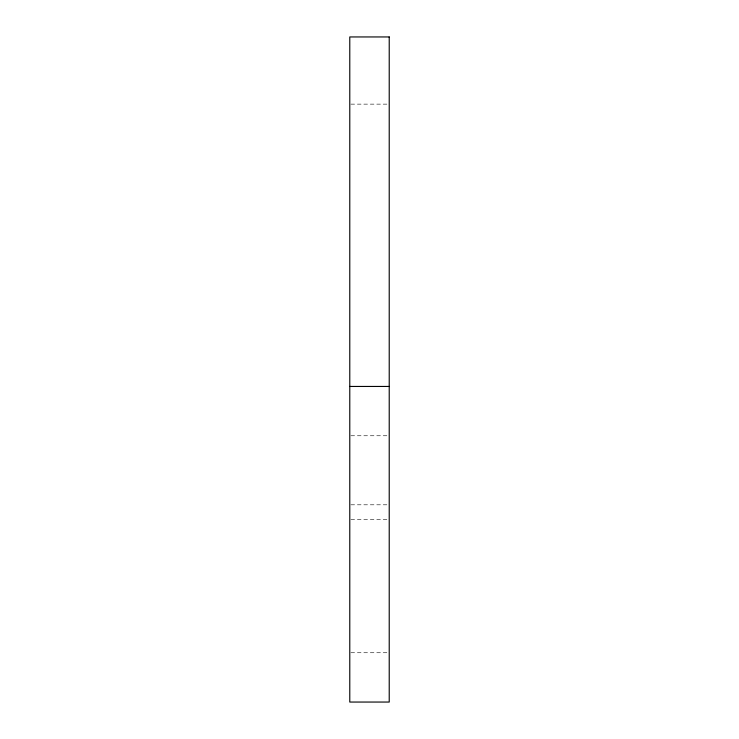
<?xml version="1.0" encoding="UTF-8"?>
<svg xmlns="http://www.w3.org/2000/svg" width="739" height="739" viewBox="0 0 739 739"><rect width="100%" height="100%" fill="white"/><g stroke="black" fill="none" stroke-linecap="round" stroke-linejoin="round"><path stroke-width="0.55" stroke-dasharray="3.69 2.77" d="M350.905 104.134L389.222 104.134M350.905 435.761L389.222 435.761M350.905 504.802L389.222 504.802M350.905 519.591L389.222 519.591M350.905 652.74L389.222 652.74"/><path stroke-width="1.11" d="M349.778 386.451L389.222 386.451M389.222 36.95L349.778 36.95L349.778 702.05L389.222 702.05L389.222 36.95"/></g></svg>
